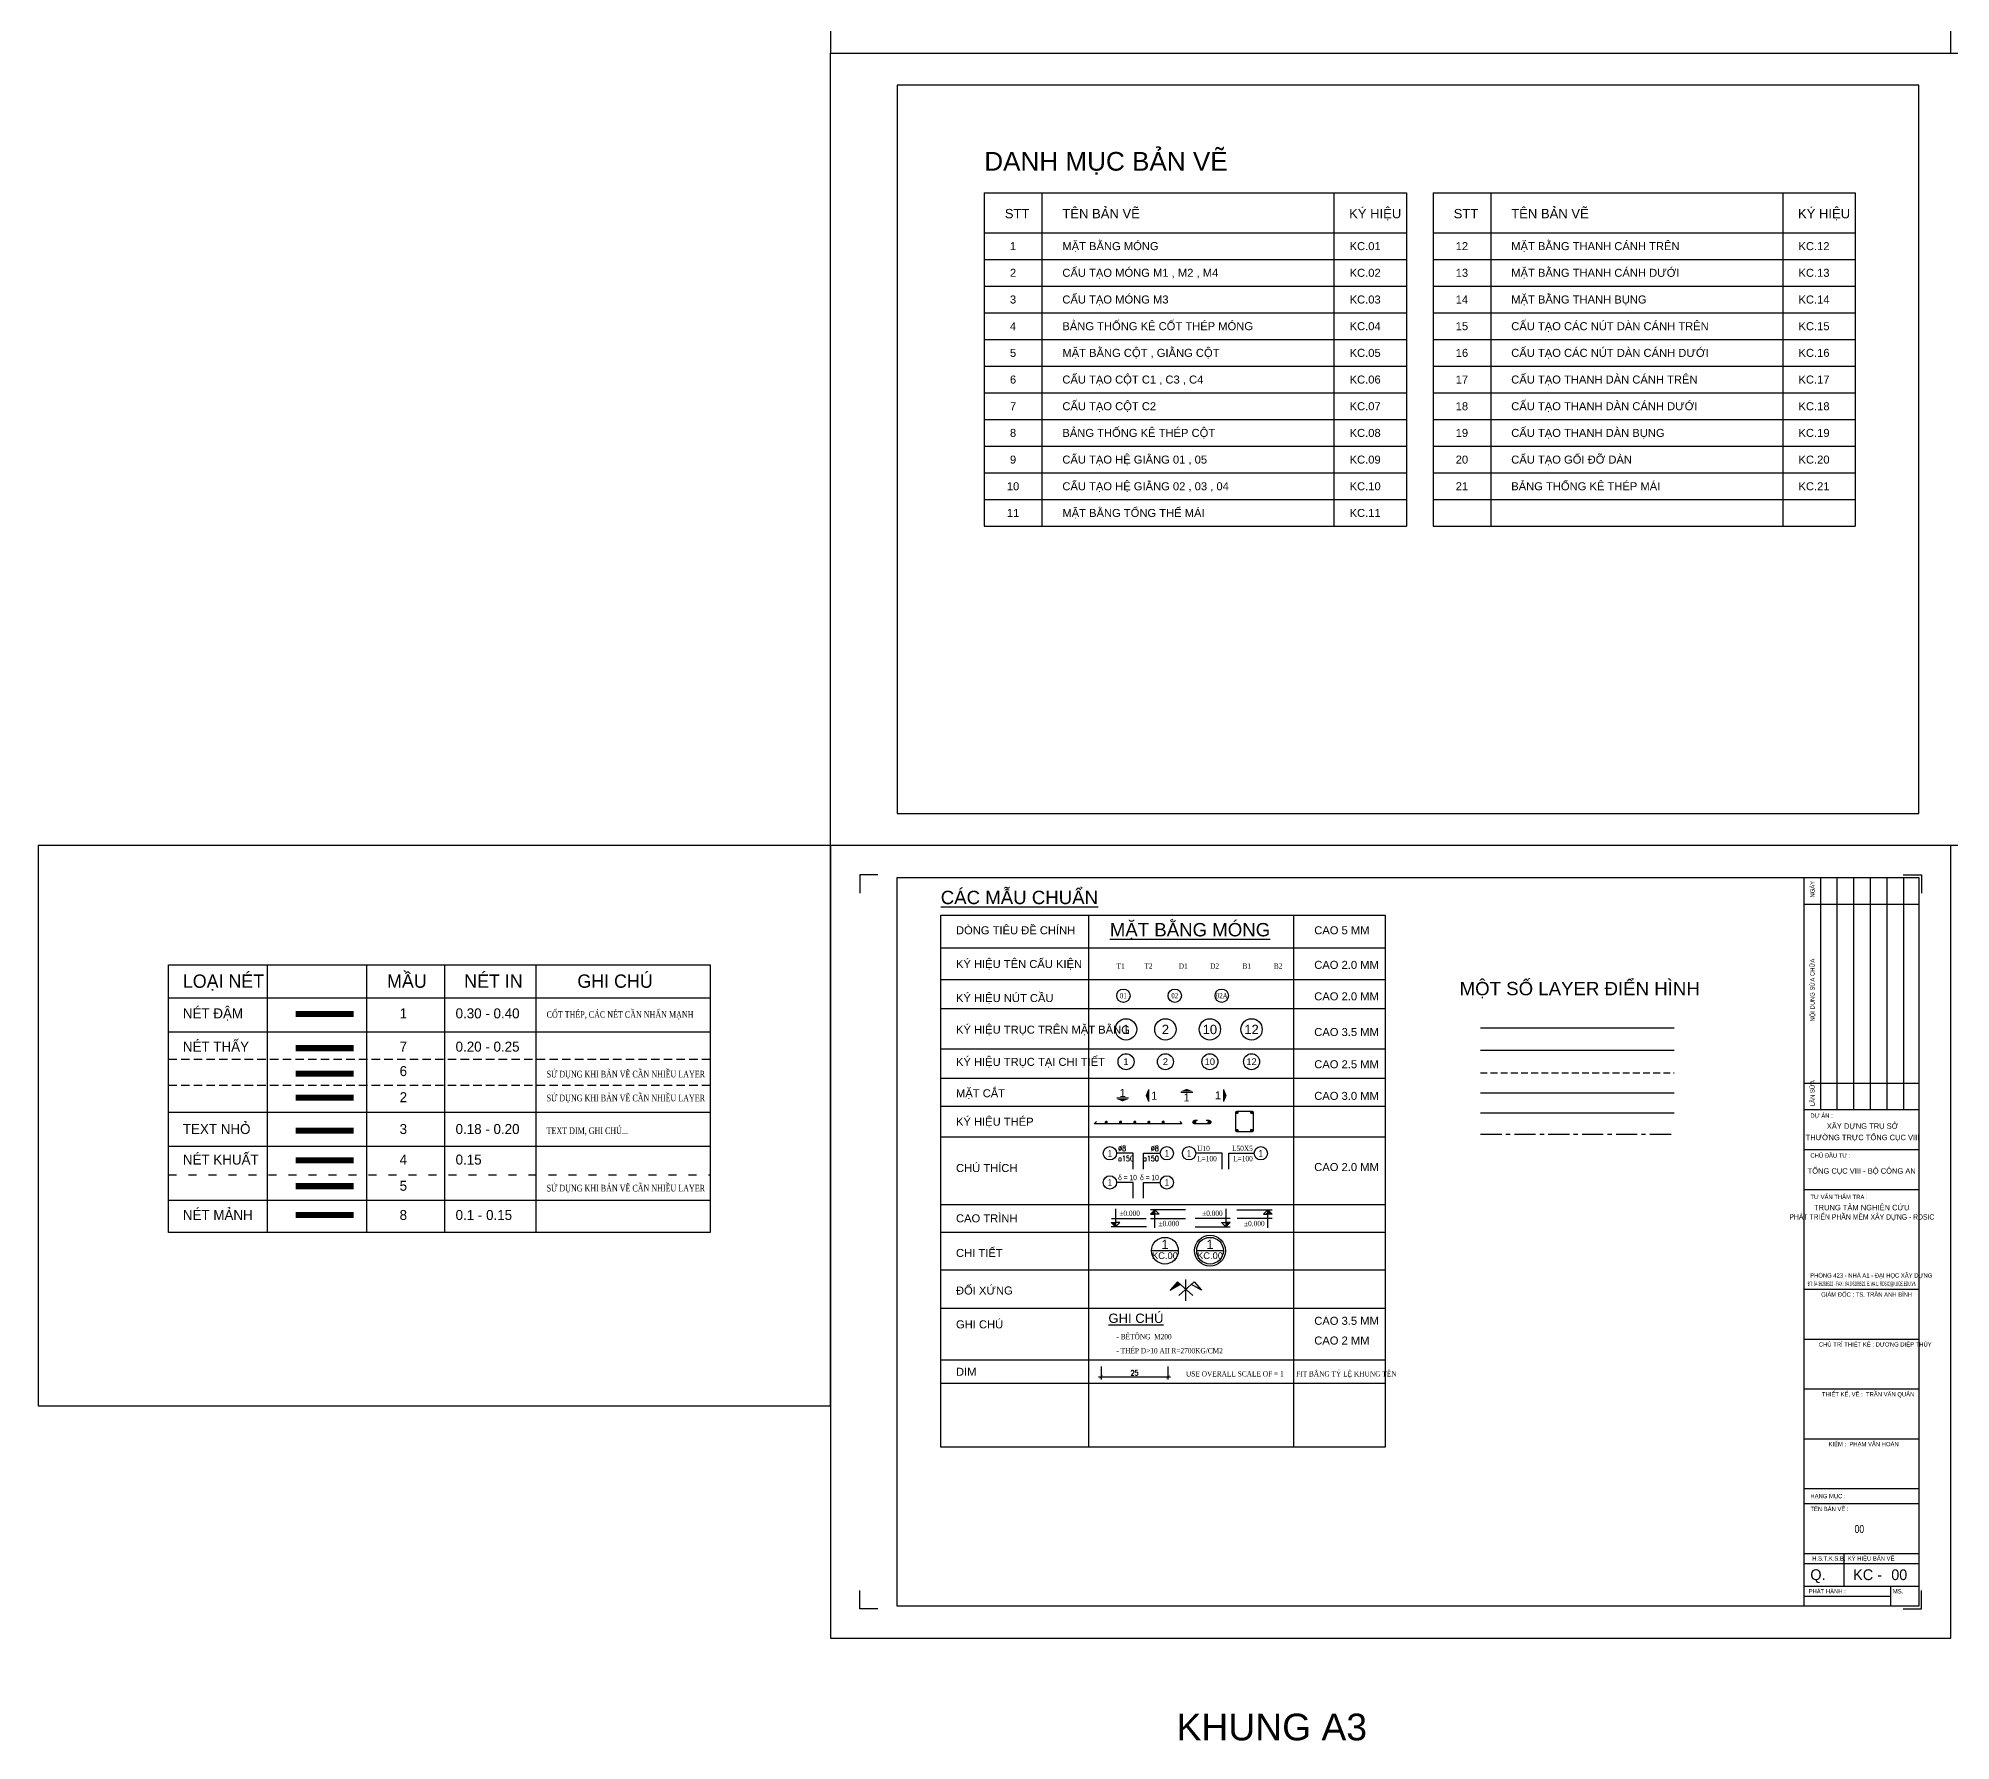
# Model space of a CAD drawing. Header units: inches. Extents: x -31218 to -11868, y 15 to 2848.
# Drawn here: x -31218 to -30501, y 274 to 912 of the extents above; entities that cross this region are included whole.
import ezdxf
from ezdxf.enums import TextEntityAlignment as Align

# ---------------------------------------------------------------- set-up
doc = ezdxf.new("R2010")
doc.units = ezdxf.units.IN
doc.header["$MEASUREMENT"] = 0
for name, pattern in [('ACAD_ISO03W100', [30, 12, -18]), ('CENTER', [50.8, 31.75, -6.35, 6.35, -6.35]), ('HIDDEN', [9.525, 6.35, -3.175])]:
    doc.linetypes.add(name, pattern=pattern)
for name, color, linetype in [('1', 1, 'Continuous'), ('2', 2, 'Continuous'), ('3', 3, 'Continuous'), ('4', 4, 'HIDDEN'), ('5', 5, 'ACAD_ISO03W100'), ('7', 7, 'Continuous'), ('8', 8, 'Continuous'), ('Truc', 8, 'CENTER')]:
    doc.layers.add(name, color=color, linetype=linetype)
doc.layers.add('Dim', color=8, linetype='Continuous', lineweight=15)
doc.styles.add('.VnAvantH', font='VnAvantH_0.TTF')
doc.styles.add('.VnBook-AntiquaH', font='VnAvantH_0.TTF')
doc.styles.add('.VnHelvetlnsH', font='VnHelvetInsH-Medium_0.TTF')
doc.styles.add('avanh', font='VnAvantH_0.TTF', dxfattribs={"width": 0.7})
doc.styles.add('romans.shx', font='romans.shx', dxfattribs={"width": 0.75, "bigfont": 'vns.shx'})
doc.styles.add('Symbol', font='symbol.ttf', dxfattribs={"width": 0.75})
doc.styles.add('vntimeh.shx', font='vntimeh.shx', dxfattribs={"width": 0.75})
doc.dimstyles.new('RDSIC', dxfattribs={"dimtxt": 2, "dimasz": 1.2, "dimexe": 1, "dimexo": 0, "dimgap": 0.5, "dimtad": 1, "dimdec": 0, "dimzin": 0, "dimdsep": 46, "dimtxsty": 'romans.shx', "dimblk": 'ARCHTICK', "dimcen": 0.09, "dimdle": 1, "dimclrd": 8, "dimclre": 8, "dimclrt": 3, "dimadec": 0, "dimazin": 0, "dimtfac": 1, "dimtdec": 0, "dimtmove": 2, "dimatfit": 3, "dimfxl": 1, "dimtolj": 1, "dimtzin": 0, "dimarcsym": 0})

# ---------------------------------------------------------------- blocks, each defined once
blk = doc.blocks.new('thep')
at = {"layer": '1'}
for p, q in [((-0.5, 0), (0.5, 0)), ((-0.35, 0.35), (0.35, -0.35)), ((0.35, 0.35), (-0.35, -0.35)), ((0, 0.5), (0, -0.5))]:
    blk.add_line(p, q, dxfattribs=at)
at = {"layer": '1', "const_width": 0.0833}
blk.add_lwpolyline([(-0.5, 0, 1), (0.5, 0, 1), (-0.5, 0, 1)], format="xyb", dxfattribs=at)
blk = doc.blocks.new('ct')
blk.add_hatch(color=256).paths.add_polyline_path([(0, 0), (-1.61, 1.6), (0, 1.6)])
at = {"ltscale": 50}
h = blk.add_hatch(dxfattribs=at)
h.set_pattern_fill('ANSI31', color=8, scale=1.406251, style=0)
h.set_pattern_definition([(45, (0, 5e-12), (-3.157, 3.157), [])])
h.paths.add_polyline_path([(0, 1.6), (0, 0), (1.61, 1.6)])
at = {"color": 8, "ltscale": 50}
for p, q in [((11.56, 0), (-1.64, 0)), ((-1.59, 3.14), (11.47, 3.14))]:
    blk.add_line(p, q, dxfattribs=at)
for points in [[(0, 0), (-1.61, 1.6), (0, 1.6)], [(0, 6.69), (0, 0)], [(0, 0), (1.61, 1.6), (0, 1.6)]]:
    blk.add_lwpolyline(points, dxfattribs=at)
at = {"color": 3, "style": 'vntimeh.shx', "width": 0.75}
blk.add_attdef('CT', (1.41, 4.07), '', height=2, dxfattribs=at)
blk = doc.blocks.new('mc')
at = {"color": 1, "ltscale": 2}
blk.add_line((2.21, 1.22), (-2.21, 1.22), dxfattribs=at)
blk.add_lwpolyline([(0, 0, 0, 4.29, 0), (0, 0.89, 2.5, 2.5, 0)], format="xyseb", dxfattribs=at)
at = {"style": '.VnHelvetlnsH'}
blk.add_attdef('1', text='', height=3, dxfattribs=at).set_placement((0.07, 3.22), align=Align.MIDDLE_CENTER)
blk = doc.blocks.new("ghichu'")
at = {"color": 8}
blk.add_circle((2.5, 0), 2.5, dxfattribs=at)
at = {"color": 3, "style": 'romans.shx', "width": 0.75}
for tag, p in [('DK', (-0.5, 0.85)), ('KC', (-0.5, -2.97))]:
    blk.add_attdef(tag, text='', height=2, dxfattribs=at).set_placement(p, align=Align.RIGHT)
at = {"color": 7, "style": '.VnHelvetlnsH', "width": 0.75}
blk.add_attdef('SH', text='', height=2.5, dxfattribs=at).set_placement((2.5, 0), align=Align.MIDDLE)
blk = doc.blocks.new('ghichu')
at = {"color": 8}
blk.add_circle((-2.5, 0), 2.5, dxfattribs=at)
at = {"color": 7, "style": '.VnHelvetlnsH', "width": 0.75}
blk.add_attdef('SH', text='', height=2.5, dxfattribs=at).set_placement((-2.5, 0), align=Align.MIDDLE)
at = {"color": 3, "style": 'romans.shx', "width": 0.75}
for tag, p in [('DK', (0.56, 0.85)), ('KC', (0.56, -2.97))]:
    blk.add_attdef(tag, p, '', height=2, dxfattribs=at)
blk = doc.blocks.new('_ArchTick')
at = {"layer": 'Dim', "color": 0, "const_width": 0.15}
blk.add_lwpolyline([(-0.5, -0.5), (0.5, 0.5)], dxfattribs=at)
blk = doc.blocks.new('ct1')
at = {"layer": '1'}
blk.add_line((5, 0), (-5, 0), dxfattribs=at)
blk.add_circle((0, 0), 5, dxfattribs=at)
at = {"color": 0, "style": '.VnHelvetlnsH'}
for tag, height, p in [('TEN', 3.5, (0, 2.34)), ('KC', 2.5, (0, -1.87))]:
    blk.add_attdef(tag, text='', height=height, dxfattribs=at).set_placement(p, align=Align.MIDDLE_CENTER)
blk = doc.blocks.new('*D15')
at = {"layer": 'Defpoints', "color": 0}
for p in [(-30819.8, 413.92), (-30794.77, 413.92), (-30794.77, 410.08)]:
    blk.add_point(p, dxfattribs=at)
at = {"layer": 'Dim', "color": 8, "lineweight": -2}
for p, q in [((-30820.8, 410.08), (-30793.77, 410.08)), ((-30819.8, 413.92), (-30819.8, 409.08)), ((-30794.77, 413.92), (-30794.77, 409.08))]:
    blk.add_line(p, q, dxfattribs=at)
at = {"layer": 'Dim', "color": 8, "lineweight": -2, "xscale": 1.199999999999999, "yscale": 1.199999999999999, "zscale": 1.199999999999999, "rotation": 180}
blk.add_blockref('_ArchTick', (-30819.8, 410.08), dxfattribs=at)
at = {"layer": 'Dim', "color": 8, "lineweight": -2, "xscale": 1.199999999999999, "yscale": 1.199999999999999, "zscale": 1.199999999999999}
blk.add_blockref('_ArchTick', (-30794.77, 410.08), dxfattribs=at)
at = {"layer": 'Dim', "color": 3, "insert": (-30807.28, 411.58), "char_height": 2, "attachment_point": 5, "style": 'romans.shx'}
blk.add_mtext('\\A1;25', dxfattribs=at)
blk = doc.blocks.new('A3')
at = {"ltscale": 3}
for p, q in [((365, 198.03), (408, 198.03)), ((365, 183.08), (408, 183.08)), ((365, 168.13), (408, 168.13)), ((365, 130.75), (408, 130.75)), ((365, 112.06), (408, 112.06)), ((365, 93.37), (408, 93.37)), ((365, 74.68), (408, 74.68)), ((365, 55.99), (408, 55.99)), ((365, 50.38), (408, 50.38)), ((365, 31.69), (408, 31.69)), ((379.95, 31.69), (379.95, 19.48)), ((365, 27.95), (408, 27.95)), ((365, 19.48), (408, 19.48)), ((365, 15.74), (397.4, 15.74)), ((397.4, 19.48), (397.4, 12))]:
    blk.add_line(p, q, dxfattribs=at)
at = {"layer": '1'}
blk.add_line((365, 12), (365, 285), dxfattribs=at)
blk.add_lwpolyline([(25, 285), (408, 285), (408, 12), (25, 12)], close=True, dxfattribs=at)
at = {"layer": '8', "ltscale": 3}
for p, q in [((371.23, 198.03), (371.23, 285)), ((377.46, 198.03), (377.46, 285)), ((383.69, 198.03), (383.69, 285)), ((389.92, 198.03), (389.92, 285)), ((396.15, 198.03), (396.15, 285)), ((402.38, 198.03), (402.38, 285)), ((365, 275.03), (408, 275.03)), ((365, 208), (408, 208))]:
    blk.add_line(p, q, dxfattribs=at)
at = {"layer": 'Defpoints', "lineweight": -3}
blk.add_lwpolyline([(0, 0), (420, 0), (420, 297), (0, 297)], close=True, dxfattribs=at)
at = {"layer": 'Defpoints', "lineweight": -2}
for points in [[(17.81, 286), (11, 286), (11, 279.19)], [(402.19, 286), (409, 286), (409, 279.19)], [(17.81, 11), (11, 11), (11, 17.81)], [(402.19, 11), (409, 11), (409, 17.81)]]:
    blk.add_lwpolyline(points, dxfattribs=at)
at = {"ltscale": 3, "style": 'avanh', "width": 0.85}
for s, height, p in [('NGµY', 1.62, (368.94, 277.53)), ('NéI DUNG SöA CH÷A', 1.6198, (368.94, 231.04)), ('lÇn söa', 1.62, (368.94, 199.36))]:
    blk.add_text(s, height=height, rotation=90, dxfattribs=at).set_placement(p)
for s, height, p in [('Dù ¸N :', 1.62, (367.38, 194.99)), ('CHñ §ÇU T¦ :', 1.6198, (367.38, 180.04)), ('Phßng 423 - nhµ a1 - ®¹i häc x©y dùng', 1.6198, (367.29, 135.08)), ('H¹NG MôC :', 1.62, (367.38, 52.4))]:
    blk.add_text(s, height=height, dxfattribs=at).set_placement(p)
at = {"ltscale": 3, "style": 'avanh'}
for s, p in [('th\xadêng trùc tæng côc Viii', (386.9, 186.59)), ('x©y dùng trô së', (386.9, 190.86)), ('Tæng côc viii - Bé c«ng an', (386.61, 174.04)), ('trung t©m nghiªn cøu', (386.61, 160.31))]:
    blk.add_text(s, height=2.0409, dxfattribs=at).set_placement(p, align=Align.CENTER)
at = {"ltscale": 3, "style": 'avanh', "width": 0.75}
blk.add_text('ph¸t triÓn phÇn mÒm x©y dùng - RDSic', height=2.0409, dxfattribs=at).set_placement((386.67, 156.81), align=Align.CENTER)
at = {"ltscale": 3, "style": 'avanh', "width": 0.580598}
blk.add_text('§T: 84.36288522 - FAX : 84.3 6288522  E.mail: rdsic@nuce.edu.vn', height=1.6198, dxfattribs=at).set_placement((366.35, 131.99), (407, 131.99), align=Align.FIT)
at = {"ltscale": 3, "style": 'avanh'}
for s, p in [('Q.', (367.36, 21.72)), ('Kc - ', (383.4, 21.72))]:
    blk.add_text(s, height=4.049, dxfattribs=at).set_placement(p)
at = {"layer": '3', "ltscale": 3, "style": 'avanh', "width": 0.85}
for s, height, p in [('T¦ VÊN ThÈm tra :', 1.6198, (367.38, 164.51)), ('GI¸M §èC : TS. trÇn anh b×nh', 1.6198, (371.42, 127.94)), ('CHñ TR× thiÕt kÕ : d\xad¬ng diÖp thóy', 1.6198, (370.55, 109.25)), ('THIÕT KÕ, VÏ :  TrÇn v¨n qu©n', 1.6198, (371.72, 90.56)), ('KIÓM :  ph¹m v¨n hoµn', 1.6198, (374.18, 71.87)), ('T£N B¶N VÏ :', 1.6198, (367.38, 47.57)), ('H.S.T.K.S.B.', 1.6198, (368.04, 29.03)), ('Ký HIÖU B¶N VÏ', 1.6198, (381.39, 29.03)), ('PH¸T HµNH :', 1.6198, (366.71, 16.71)), ('MS.', 1.62, (398.27, 16.71))]:
    blk.add_text(s, height=height, dxfattribs=at).set_placement(p)
blk = doc.blocks.new('dx')
blk.add_hatch(color=8).paths.add_polyline_path([(-2.07, 6.07), (-3.16, 7.04), (-5.85, 3.99)])
at = {"color": 8}
for p, q in [((0, 0), (0, 7.95)), ((-3.16, 7.04), (-5.85, 3.99)), ((-5.85, 3.99), (-2.07, 6.07)), ((2.58, 1.96), (-3.16, 7.04)), ((-2.58, 1.96), (3.16, 7.04)), ((5.85, 3.99), (2.07, 6.07)), ((3.16, 7.04), (5.85, 3.99))]:
    blk.add_line(p, q, dxfattribs=at)
blk = doc.blocks.new('ct2')
at = {"layer": '1'}
blk.add_line((5, 0), (-5, 0), dxfattribs=at)
blk.add_circle((0, 0), 5, dxfattribs=at)
at = {"layer": '8'}
blk.add_circle((0, 0), 5.8, dxfattribs=at)
at = {"color": 0, "style": '.VnHelvetlnsH'}
for tag, height, p in [('TEN', 3.5, (0, 2.34)), ('KC', 2.5, (0, -1.87))]:
    blk.add_attdef(tag, text='', height=height, dxfattribs=at).set_placement(p, align=Align.MIDDLE_CENTER)

msp = doc.modelspace()

# ---------------------------------------------------------------- linework, layer by layer
at = {"color": 8, "ltscale": 50}
for p, q in [((-30863.61, 853.84), (-30863.61, 728.87)), ((-30863.61, 853.84), (-30705.33, 853.84)), ((-30842.03, 853.84), (-30842.03, 728.87)), ((-30732.53, 853.84), (-30732.53, 728.87)), ((-30705.33, 853.84), (-30705.33, 728.87)), ((-30695.33, 853.84), (-30537.05, 853.84)), ((-30695.33, 853.84), (-30695.33, 728.87)), ((-30673.75, 853.84), (-30673.75, 728.87)), ((-30564.24, 853.84), (-30564.24, 728.87)), ((-30537.05, 853.84), (-30537.05, 728.87)), ((-30863.61, 838.87), (-30705.33, 838.87)), ((-30695.33, 838.87), (-30537.05, 838.87)), ((-30863.61, 828.87), (-30705.33, 828.87)), ((-30695.33, 828.87), (-30537.05, 828.87)), ((-30863.61, 818.87), (-30705.33, 818.87)), ((-30695.33, 818.87), (-30537.05, 818.87)), ((-30863.61, 808.87), (-30705.33, 808.87)), ((-30695.33, 808.87), (-30537.05, 808.87)), ((-30863.61, 798.87), (-30705.33, 798.87)), ((-30695.33, 798.87), (-30537.05, 798.87)), ((-30863.61, 788.87), (-30705.33, 788.87)), ((-30695.33, 788.87), (-30537.05, 788.87)), ((-30863.61, 778.87), (-30705.33, 778.87)), ((-30695.33, 778.87), (-30537.05, 778.87)), ((-30863.61, 768.87), (-30705.33, 768.87)), ((-30695.33, 768.87), (-30537.05, 768.87)), ((-30863.61, 758.87), (-30705.33, 758.87)), ((-30695.33, 758.87), (-30537.05, 758.87)), ((-30863.61, 748.87), (-30705.33, 748.87)), ((-30695.33, 748.87), (-30537.05, 748.87)), ((-30863.61, 738.87), (-30705.33, 738.87)), ((-30695.33, 738.87), (-30537.05, 738.87)), ((-30863.61, 728.87), (-30705.33, 728.87)), ((-30695.33, 728.87), (-30537.05, 728.87))]:
    msp.add_line(p, q, dxfattribs=at)
for p, q in [((-30879.93, 583.13), (-30713.31, 583.13)), ((-30879.93, 383.71), (-30879.93, 583.13)), ((-30824.58, 583.13), (-30824.58, 383.71)), ((-30747.68, 583.13), (-30747.68, 383.71)), ((-30713.31, 583.13), (-30713.31, 383.71)), ((-30879.93, 570.94), (-30713.31, 570.94)), ((-30879.93, 559.04), (-30713.31, 559.04)), ((-30879.93, 548.11), (-30713.31, 548.11)), ((-30879.93, 533.06), (-30713.31, 533.06)), ((-30879.93, 522.08), (-30713.31, 522.08)), ((-30879.93, 511.52), (-30713.31, 511.52)), ((-30879.93, 500.06), (-30713.31, 500.06)), ((-30879.93, 474.66), (-30713.31, 474.66)), ((-30879.93, 464.32), (-30713.31, 464.32)), ((-30879.93, 450.25), (-30713.31, 450.25)), ((-30879.93, 435.87), (-30713.31, 435.87)), ((-30879.93, 416.45), (-30713.31, 416.45)), ((-30879.93, 407.76), (-30713.31, 407.76)), ((-30713.31, 383.71), (-30879.93, 383.71))]:
    msp.add_line(p, q)
for points in [[(-30921.27, 906.21), (-30501.27, 906.21), (-30501.27, 1203.21), (-30921.27, 1203.21)], [(-30896.27, 621.21), (-30513.27, 621.21), (-30513.27, 894.21), (-30896.27, 894.21)], [(-31218.27, 399.21), (-30921.27, 399.21), (-30921.27, 609.21), (-31218.27, 609.21)]]:
    msp.add_lwpolyline(points, close=True)
msp.add_lwpolyline([(-30081.27, 609.21), (-30921.27, 609.21), (-30921.27, 906.21), (-30081.27, 906.21)])
at = {"color": 7, "const_width": 2.27}
msp.add_lwpolyline([(-31121.71, 533.29), (-31100.06, 533.29)], dxfattribs=at)
at = {"color": 6, "const_width": 2.27}
msp.add_lwpolyline([(-31121.71, 523.73), (-31100.06, 523.73)], dxfattribs=at)
at = {"layer": '1'}
msp.add_line((-30677.57, 532.55), (-30605, 532.55), dxfattribs=at)
msp.add_lwpolyline([(-31169.49, 564.51), (-30966.38, 564.51), (-30966.38, 464.26), (-31169.49, 464.26)], close=True, dxfattribs=at)
at = {"layer": '1', "color": 1, "const_width": 2.27}
msp.add_lwpolyline([(-31121.71, 546.11), (-31100.06, 546.11)], dxfattribs=at)
at = {"layer": '1'}
msp.add_lwpolyline([(-30768.74, 509.72), (-30763.41, 509.72, -0.414214), (-30762.81, 509.12), (-30762.81, 502.49, -0.414214), (-30763.41, 501.89), (-30768.74, 501.89, -0.414214), (-30769.34, 502.49), (-30769.34, 509.12, -0.414214)], format="xyb", close=True, dxfattribs=at)
at = {"layer": '1', "ltscale": 5}
msp.add_lwpolyline([(-30790.33, 505.74), (-30789.49, 504.89), (-30822.4, 504.89), (-30821.55, 505.74)], dxfattribs=at)
msp.add_lwpolyline([(-30780.36, 506.29), (-30779.36, 506.29, -1), (-30779.36, 504.89), (-30784.69, 504.89, -1), (-30784.69, 506.29), (-30783.69, 506.29)], format="xyb", dxfattribs=at)
at = {"layer": '2'}
msp.add_line((-30677.57, 509.06), (-30605, 509.06), dxfattribs=at)
at = {"layer": '2', "color": 2, "const_width": 2.27}
msp.add_lwpolyline([(-31121.71, 514.77), (-31100.06, 514.77)], dxfattribs=at)
at = {"layer": '3', "color": 3, "const_width": 2.27}
msp.add_lwpolyline([(-31121.71, 502.41), (-31100.06, 502.41)], dxfattribs=at)
at = {"layer": '4', "ltscale": 0.5}
for p, q in [((-31169.49, 529.2), (-30966.38, 529.2)), ((-31169.49, 519.4), (-30966.38, 519.4))]:
    msp.add_line(p, q, dxfattribs=at)
at = {"layer": '4', "ltscale": 0.4}
msp.add_line((-30677.57, 524.08), (-30605, 524.08), dxfattribs=at)
at = {"layer": '4', "ltscale": 0.5, "const_width": 2.27}
msp.add_lwpolyline([(-31121.71, 491.2), (-31100.06, 491.2)], dxfattribs=at)
at = {"layer": '5', "ltscale": 0.25}
msp.add_line((-31169.49, 485.76), (-30966.38, 485.76), dxfattribs=at)
at = {"layer": '5', "ltscale": 0.25, "const_width": 2.27}
msp.add_lwpolyline([(-31121.71, 481.57), (-31100.06, 481.57)], dxfattribs=at)
at = {"layer": '7'}
msp.add_line((-30677.57, 540.85), (-30605, 540.85), dxfattribs=at)
at = {"layer": '8'}
for p, q in [((-31132.39, 564.51), (-31132.39, 464.26)), ((-31095.22, 564.51), (-31095.22, 464.26)), ((-31065.92, 564.51), (-31065.92, 464.26)), ((-31031.78, 564.51), (-31031.78, 464.26)), ((-31169.49, 552.15), (-30966.38, 552.15)), ((-31169.49, 539.38), (-30966.38, 539.38)), ((-30677.57, 516.58), (-30605, 516.58)), ((-31169.49, 509.29), (-30966.38, 509.29)), ((-31169.49, 496.61), (-30966.38, 496.61)), ((-31169.49, 476.3), (-30966.38, 476.3))]:
    msp.add_line(p, q, dxfattribs=at)
at = {"layer": '8', "color": 8, "const_width": 2.27}
msp.add_lwpolyline([(-31121.71, 470.77), (-31100.06, 470.77)], dxfattribs=at)
at = {"layer": '8'}
for centre, radius in [((-30811.47, 552.95), 2.5), ((-30792.2, 552.95), 2.5), ((-30774.59, 552.95), 2.5), ((-30810.47, 540.3), 4), ((-30795.69, 540.3), 4), ((-30779.04, 540.3), 4), ((-30763.41, 540.3), 4), ((-30810.47, 528.22), 3), ((-30795.69, 528.22), 3), ((-30779.04, 528.22), 3), ((-30763.41, 528.22), 3)]:
    msp.add_circle(centre, radius, dxfattribs=at)
at = {"layer": 'Truc', "ltscale": 0.25}
msp.add_line((-30677.57, 501.06), (-30605, 501.06), dxfattribs=at)

# ---------------------------------------------------------------- block references
for name, p in [('A3', (-30921.27, 312.21)), ('dx', (-30788.04, 438.61))]:
    msp.add_blockref(name, p)
for name, p, values in [('mc', (-30811.76, 513.32), {'1': '1'}), ('ghichu', (-30814, 493.88), {'SH': '1', 'DK': '%%c8', 'KC': 'a150'}), ("ghichu'", (-30797.66, 493.88), {'SH': '1', 'DK': '%%c8', 'KC': 'a150'}), ('ct', (-30814.37, 466.35), {'CT': '%%p0.000'}), ('ct1', (-30795.87, 457.38), {'KC': 'kc.00', 'TEN': '1'}), ('ct2', (-30778.98, 457.38), {'TEN': '1', 'KC': 'kc.00'})]:
    msp.add_blockref(name, p).add_auto_attribs(values)
ref = msp.add_blockref('mc', (-30803.12, 515.53), dxfattribs=dict(rotation=270))
ref.add_attrib('1', '1', dxfattribs={"height": 3, "style": '.VnHelvetlnsH'}).set_placement((-30799.9, 515.46), align=Align.MIDDLE_CENTER)
ref = msp.add_blockref('mc', (-30787.69, 518.05), dxfattribs=dict(rotation=180))
ref.add_attrib('1', '1', dxfattribs={"height": 3, "style": '.VnHelvetlnsH'}).set_placement((-30787.76, 514.82), align=Align.MIDDLE_CENTER)
ref = msp.add_blockref('mc', (-30772.74, 515.53), dxfattribs=dict(rotation=90))
ref.add_attrib('1', '1', dxfattribs={"height": 3, "style": '.VnHelvetlnsH'}).set_placement((-30775.97, 515.6), align=Align.MIDDLE_CENTER)
ref = msp.add_blockref('ghichu', (-30784.35, 493.88))
ref.add_attrib('SH', '1', dxfattribs={"color": 7, "height": 2.5, "style": '.VnHelvetlnsH', "width": 0.75}).set_placement((-30786.85, 493.88), align=Align.MIDDLE)
ref.add_attrib('DK', 'u10', (-30783.78, 494.72), dxfattribs={"color": 3, "height": 2, "style": 'vntimeh.shx', "width": 0.75})
ref.add_attrib('KC', 'l=100', (-30783.78, 490.91), dxfattribs={"color": 3, "height": 2, "style": 'vntimeh.shx', "width": 0.75})
ref = msp.add_blockref("ghichu'", (-30762.43, 493.88))
ref.add_attrib('SH', '1', dxfattribs={"color": 7, "height": 2.5, "style": '.VnHelvetlnsH', "width": 0.75}).set_placement((-30759.93, 493.88), align=Align.MIDDLE)
ref.add_attrib('DK', 'l50x5', dxfattribs={"color": 3, "height": 2, "style": 'vntimeh.shx', "width": 0.75}).set_placement((-30762.93, 494.72), align=Align.RIGHT)
ref.add_attrib('KC', 'l=100', dxfattribs={"color": 3, "height": 2, "style": 'vntimeh.shx', "width": 0.75}).set_placement((-30762.93, 490.91), align=Align.RIGHT)
ref = msp.add_blockref('ghichu', (-30814, 482.96))
ref.add_attrib('SH', '1', dxfattribs={"color": 7, "height": 2.5, "style": '.VnHelvetlnsH', "width": 0.75}).set_placement((-30816.5, 482.96), align=Align.MIDDLE)
ref.add_attrib('DK', 'd = 10', (-30813.43, 483.81), dxfattribs={"color": 3, "height": 2, "style": 'Symbol', "width": 0.75})
ref = msp.add_blockref("ghichu'", (-30797.66, 482.96))
ref.add_attrib('SH', '1', dxfattribs={"color": 7, "height": 2.5, "style": '.VnHelvetlnsH', "width": 0.75}).set_placement((-30795.16, 482.96), align=Align.MIDDLE)
ref.add_attrib('DK', 'd = 10', dxfattribs={"color": 3, "height": 2, "style": 'Symbol', "width": 0.75}).set_placement((-30798.16, 483.81), align=Align.RIGHT)
ref = msp.add_blockref('ct', (-30799.69, 472.64), dxfattribs=dict(xscale=-1, rotation=180))
ref.add_attrib('CT', '%%p0.000', (-30798.28, 466.57), dxfattribs={"color": 3, "height": 2, "style": 'vntimeh.shx', "width": 0.75})
ref = msp.add_blockref('ct', (-30773.02, 466.35), dxfattribs=dict(xscale=-1))
ref.add_attrib('CT', '%%p0.000', dxfattribs={"color": 3, "height": 2, "style": 'vntimeh.shx', "width": 0.75}).set_placement((-30774.22, 470.42), align=Align.RIGHT)
ref = msp.add_blockref('ct', (-30757.3, 472.64), dxfattribs=dict(rotation=180))
ref.add_attrib('CT', '%%p0.000', dxfattribs={"color": 3, "height": 2, "style": 'vntimeh.shx', "width": 0.75}).set_placement((-30758.5, 466.57), align=Align.RIGHT)
at = {"layer": '1'}
for p in [(-30768.74, 509.12), (-30817.85, 505.59), (-30812.52, 505.59), (-30807.2, 505.59), (-30801.87, 505.59), (-30796.55, 505.59), (-30784.69, 505.59), (-30779.36, 505.59)]:
    msp.add_blockref('thep', p, dxfattribs=at)
at = {"layer": '1', "xscale": -1}
msp.add_blockref('thep', (-30763.41, 509.12), dxfattribs=at)
at = {"layer": '1', "xscale": -1, "rotation": 180}
msp.add_blockref('thep', (-30768.74, 502.49), dxfattribs=at)
at = {"layer": '1', "rotation": 180}
msp.add_blockref('thep', (-30763.41, 502.49), dxfattribs=at)

# ---------------------------------------------------------------- texts
at = {"color": 7, "style": '.VnHelvetlnsH'}
for s, height, p in [('danh môc b¶n vÏ', 7, (-30863.61, 862.16)), ('mÆt b»ng mãng', 3, (-30834.33, 832.37)), ('kc.01', 3, (-30726.64, 832.37)), ('mÆt b»ng thanh c¸nh trªn', 3, (-30666.05, 832.37)), ('kc.12', 3, (-30558.36, 832.37)), ('cÊu t¹o mãng m1 , m2 , m4', 3, (-30834.33, 822.37)), ('kc.02', 3, (-30726.64, 822.37)), ('mÆt b»ng thanh c¸nh d\xadíi', 3, (-30666.05, 822.37)), ('kc.13', 3, (-30558.36, 822.37)), ('cÊu t¹o mãng m3', 3, (-30834.33, 812.37)), ('kc.03', 3, (-30726.64, 812.37)), ('mÆt b»ng thanh bông', 3, (-30666.05, 812.37)), ('kc.14', 3, (-30558.36, 812.37)), ('b¶ng thèng kª cèt thÐp mãng', 3, (-30834.33, 802.37)), ('kc.04', 3, (-30726.64, 802.37)), ('cÊu t¹o c¸c nót dµn c¸nh trªn', 3, (-30666.05, 802.37)), ('kc.15', 3, (-30558.36, 802.37)), ('mÆt b»ng cét , gi»ng cét', 3, (-30834.33, 792.37)), ('cÊu t¹o c¸c nót dµn c¸nh d\xadíi', 3, (-30666.05, 792.37)), ('kc.05', 3, (-30726.64, 792.37)), ('kc.16', 3, (-30558.36, 792.37)), ('cÊu t¹o cét c1 , c3 , c4', 3, (-30834.33, 782.37)), ('kc.06', 3, (-30726.64, 782.37)), ('cÊu t¹o thanh dµn c¸nh trªn', 3, (-30666.05, 782.37)), ('kc.17', 3, (-30558.36, 782.37)), ('cÊu t¹o cét c2', 3, (-30834.33, 772.37)), ('kc.07', 3, (-30726.64, 772.37)), ('cÊu t¹o thanh dµn c¸nh d\xadíi', 3, (-30666.05, 772.37)), ('kc.18', 3, (-30558.36, 772.37)), ('b¶ng thèng kª thÐp cét', 3, (-30834.33, 762.37)), ('kc.08', 3, (-30726.64, 762.37)), ('cÊu t¹o thanh dµn bông', 3, (-30666.05, 762.37)), ('kc.19', 3, (-30558.36, 762.37)), ('cÊu t¹o hÖ gi»ng 01 , 05', 3, (-30834.33, 752.37)), ('kc.09', 3, (-30726.64, 752.37)), ('cÊu t¹o gèi ®ì dµn', 3, (-30666.05, 752.37)), ('kc.20', 3, (-30558.36, 752.37)), ('cÊu t¹o hÖ gi»ng 02 , 03 , 04', 3, (-30834.33, 742.37)), ('b¶ng thèng kª thÐp m¸i', 3, (-30666.05, 742.37)), ('kc.10', 3, (-30726.64, 742.37)), ('kc.21', 3, (-30558.36, 742.37)), ('mÆt b»ng tæng thÓ m¸i', 3, (-30834.33, 732.37)), ('kc.11', 3, (-30726.64, 732.37))]:
    msp.add_text(s, height=height, dxfattribs=at).set_placement(p)
at = {"color": 7, "lineweight": -2, "style": '.VnHelvetlnsH'}
for s, height, p in [('stt ', 3.5, (-30855.91, 844.31)), ('tªn b¶n vÏ', 3.5, (-30834.33, 844.31)), ('ký hiÖu', 3.5, (-30726.83, 844.31)), ('stt ', 3.5, (-30687.63, 844.31)), ('tªn b¶n vÏ', 3.5, (-30666.05, 844.31)), ('ký hiÖu', 3.5, (-30558.55, 844.31)), ('%%uc¸c mÉu chuÈn', 5, (-30879.93, 587.27)), ('dßng tiªu ®Ò chÝnh', 3, (-30874.21, 575.97)), ('cao 5 mm', 3, (-30739.9, 575.97)), ('ký hiÖu tªn cÊu kiÖn', 3, (-30874.21, 563.33)), ('cao 2.0 mm', 3, (-30739.9, 563.01)), ('ký hiÖu nót cÇu', 3, (-30874.21, 550.57)), ('cao 2.0 mm', 3, (-30739.9, 551.21)), ('ký hiÖu trôc trªn mÆt b»ng', 3, (-30874.21, 538.72)), ('cao 3.5 mm', 3, (-30739.9, 537.84)), ('ký hiÖu trôc t¹i chi tiÕt', 3, (-30874.21, 526.64)), ('cao 2.5 mm', 3, (-30739.9, 525.76)), ('mÆt c¾t', 3, (-30874.21, 514.89)), ('cao 3.0 mm', 3, (-30739.9, 513.9)), ('ký hiÖu thÐp', 3, (-30874.21, 504.22)), ('chó thÝch', 3, (-30874.21, 486.86)), ('cao 2.0 mm', 3, (-30739.9, 487.23)), ('cao tr×nh', 3, (-30874.21, 468.01)), ('chi tiÕt', 3, (-30874.21, 455.03)), ('®èi xøng', 3, (-30874.21, 440.96)), ('ghi chó', 3, (-30874.21, 428.27)), ('cao 3.5 mm', 3, (-30739.9, 429.6)), ('cao 2 mm', 3, (-30739.9, 422.22)), ('dim', 3, (-30874.21, 410.51))]:
    msp.add_text(s, height=height, dxfattribs=at).set_placement(p)
at = {"color": 7, "style": '.VnHelvetlnsH'}
for s, p in [('1', (-30852.82, 833.87)), ('12', (-30684.54, 833.87)), ('2', (-30852.82, 823.87)), ('13', (-30684.54, 823.87)), ('3', (-30852.82, 813.87)), ('14', (-30684.54, 813.87)), ('4', (-30852.82, 803.87)), ('15', (-30684.54, 803.87)), ('5', (-30852.82, 793.87)), ('16', (-30684.54, 793.87)), ('6', (-30852.82, 783.87)), ('17', (-30684.54, 783.87)), ('7', (-30852.82, 773.87)), ('18', (-30684.54, 773.87)), ('8', (-30852.82, 763.87)), ('19', (-30684.54, 763.87)), ('9', (-30852.82, 753.87)), ('20', (-30684.54, 753.87)), ('10', (-30852.82, 743.87)), ('21', (-30684.54, 743.87)), ('11', (-30852.82, 733.87))]:
    msp.add_text(s, height=3, dxfattribs=at).set_placement(p, align=Align.MIDDLE_CENTER)
at = {"color": 7, "lineweight": -2, "style": '.VnHelvetlnsH'}
for s, p in [('%%UmÆt b»ng mãng', (-30786.48, 577.69)), ('mét sè layer ®iÓn h×nh', (-30640.38, 555.61))]:
    msp.add_text(s, height=5, dxfattribs=at).set_placement(p, align=Align.MIDDLE_CENTER)
at = {"style": '.VnBook-AntiquaH'}
for s, height, p in [('lo¹i nÐt', 5, (-31164.06, 555.91)), ('mÇu', 5, (-31087.5, 555.91)), ('nÐt in', 5, (-31058.59, 555.91)), ('ghi chó', 5, (-31016.14, 555.91)), ('nÐt ®Ëm', 3.75, (-31164.06, 544.45)), ('1', 3.75, (-31082.79, 544.45)), ('0.30 - 0.40', 3.75, (-31061.81, 544.45)), ('nÐt thÊy', 3.75, (-31164.06, 531.99)), ('7', 3.75, (-31082.79, 531.99)), ('0.20 - 0.25', 3.75, (-31061.81, 531.99)), ('6', 3.75, (-31082.79, 522.82)), ('2', 3.75, (-31082.79, 513.03)), ('text nhá', 3.75, (-31164.06, 501.11)), ('3', 3.75, (-31082.79, 501.11)), ('0.18 - 0.20', 3.75, (-31061.81, 501.11)), ('nÐt khuÊt', 3.75, (-31164.06, 489.65)), ('4', 3.75, (-31082.79, 489.65)), ('0.15', 3.75, (-31061.81, 489.65)), ('5', 3.75, (-31082.79, 479.84)), ('nÐt m¶nh', 3.75, (-31164.06, 468.89)), ('8', 3.75, (-31082.79, 468.89)), ('0.1 - 0.15', 3.75, (-31061.81, 468.89))]:
    msp.add_text(s, height=height, dxfattribs=at).set_placement(p)
at = {"color": 3, "style": 'vntimeh.shx'}
for s, width, p in [('t1 ', 0.75, (-30812.15, 564.07)), ('t2', 0.75, (-30802.05, 564.07)), ('d1', 0.75, (-30789.01, 564.07)), ('d2', 0.75, (-30777.27, 564.07)), ('b1', 0.75, (-30765.2, 564.07)), ('b2', 0.75, (-30753.46, 564.07)), ('01', 0.7, (-30811.47, 552.95)), ('02', 0.7, (-30792.2, 552.95)), ('02a', 0.7, (-30774.59, 552.95))]:
    msp.add_text(s, height=2, dxfattribs=dict(at, width=width)).set_placement(p, align=Align.MIDDLE_CENTER)
at = {"color": 3, "style": 'vntimeh.shx', "width": 0.75}
for s, height, p in [('cèt thÐp, c¸c nÐt cÇn nhÊn m¹nh', 2.5, (-31027.67, 544.66)), ('sö dông khi b¶n vÏ cÇn nhiÒu layer', 2.5, (-31027.67, 522.32)), ('sö dông khi b¶n vÏ cÇn nhiÒu layer', 2.5, (-31027.67, 513.36)), ('text dim, ghi chó...', 2.5, (-31027.67, 501.11)), ('sö dông khi b¶n vÏ cÇn nhiÒu layer', 2.5, (-31027.67, 479.58)), ('- bªt«ng  m200', 2, (-30814.07, 424.19)), ('- thÐp d>10 aii r=2700KG/CM2', 2, (-30814.07, 418.91)), ('use overall scale of = 1', 2, (-30787.98, 410.23)), ('fit b»ng tû lÖ khung tªn', 2, (-30746.7, 410.23))]:
    msp.add_text(s, height=height, dxfattribs=at).set_placement(p)
at = {"color": 0, "style": '.VnHelvetlnsH'}
for s, height, p in [('1', 3.5, (-30810.47, 540.3)), ('2', 3.5, (-30795.69, 540.3)), ('10', 3.5, (-30779.04, 540.3)), ('12', 3.5, (-30763.41, 540.3)), ('1', 2.5, (-30810.47, 528.22)), ('2', 2.5, (-30795.69, 528.22)), ('10', 2.5, (-30779.04, 528.22)), ('12', 2.5, (-30763.41, 528.22))]:
    msp.add_text(s, height=height, dxfattribs=at).set_placement(p, align=Align.MIDDLE_CENTER)
msp.add_text('%%ughi chó', height=3.5, dxfattribs=at).set_placement((-30806.74, 432.49), align=Align.MIDDLE)
at = {"style": '.VnAvantH', "width": 0.8}
msp.add_text('00', height=3, dxfattribs=at).set_placement((-30535.54, 353.08), align=Align.MIDDLE_CENTER)
at = {"style": '.VnAvantH'}
msp.add_text('00', height=4, dxfattribs=at).set_placement((-30520.58, 335.94), align=Align.MIDDLE)
at = {"color": 7, "style": '.VnHelvetlnsH'}
msp.add_text('khung a3', height=10, dxfattribs=at).set_placement((-30720.1, 273.87), align=Align.RIGHT)

# ---------------------------------------------------------------- dimensions: what is measured, and where the dimension line sits
at = {"layer": 'Dim'}
dim = msp.add_linear_dim(base=(-30794.77, 410.08), p1=(-30819.8, 413.92), p2=(-30794.77, 413.92), dimstyle='RDSIC', dxfattribs=at)
dim.commit()
dim.dimension.update_dxf_attribs({"geometry": '*D15', "text_midpoint": (-30807.28, 411.58)})

# ---------------------------------------------------------------- leaders
for points in [[(-30807.76, 487.93), (-30807.76, 493.88), (-30814, 493.88)], [(-30803.9, 487.93), (-30803.9, 493.88), (-30797.66, 493.88)], [(-30774.42, 487.93), (-30774.42, 493.88), (-30784.35, 493.88)], [(-30771.9, 487.93), (-30771.9, 493.88), (-30762.43, 493.88)], [(-30807.76, 477.02), (-30807.76, 482.96), (-30814, 482.96)], [(-30803.9, 477.02), (-30803.9, 482.96), (-30797.66, 482.96)]]:
    msp.add_leader(points, dimstyle='RDSIC', override={"dimgap": 0.5, "dimtad": 0})

doc.saveas('drawing.dxf')
